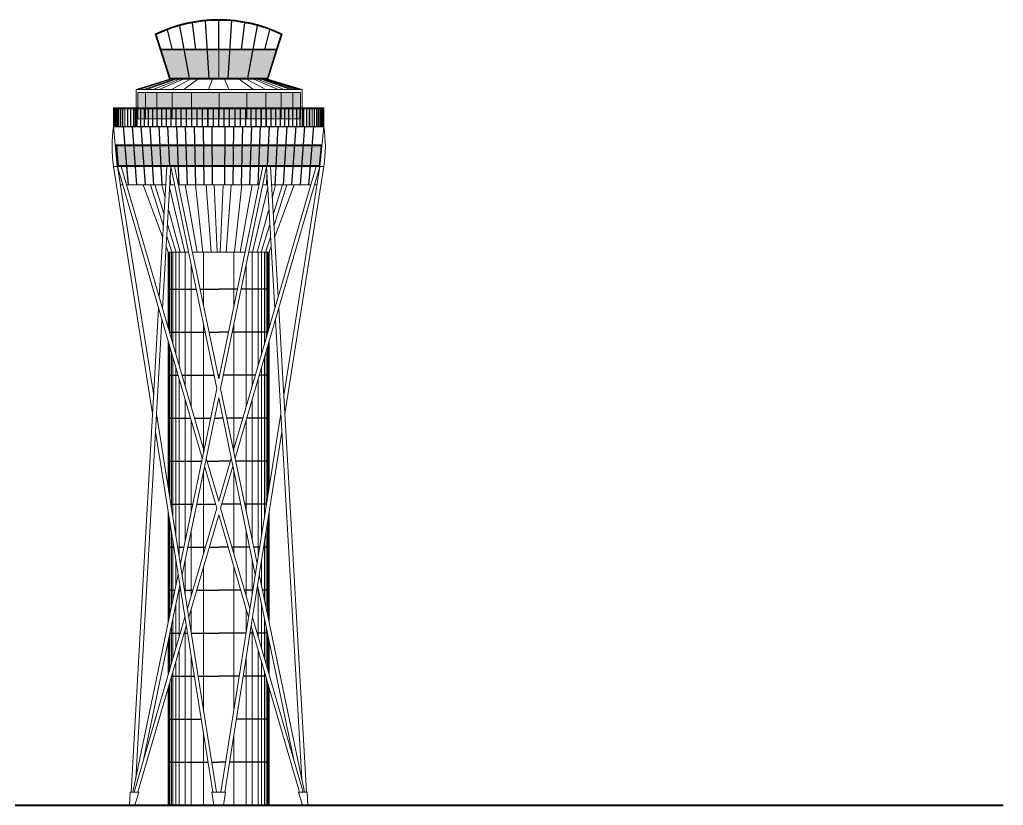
# Model space of a CAD drawing. Header units: metres. Extents: x 2330 to 2661, y 695 to 924.
# Drawn here: x 2596.6 to 2660.7, y 700.2 to 751.4 of the extents above; entities that cross this region are included whole.
import ezdxf

# ---------------------------------------------------------------- set-up
doc = ezdxf.new("R2010")
doc.units = ezdxf.units.M
doc.header["$LTSCALE"] = 20
doc.layers.add('Columns', color=30, linetype='Continuous', lineweight=40)
doc.layers.add('Tree and Others', color=74, linetype='Continuous')

msp = doc.modelspace()

# ---------------------------------------------------------------- hatches: boundary and pattern name
at = {"layer": 'Tree and Others', "lineweight": 9}
h = msp.add_hatch(color=256, dxfattribs=at)
h.set_gradient(color1=(33, 181, 169), one_color=1, tint=1)
h.paths.add_polyline_path([(2607.347, 749.4), (2605.832, 749.4), (2606.416, 747.547), (2607.69, 747.547)])
h.paths.add_polyline_path([(2608.845, 749.4), (2607.347, 749.4), (2607.69, 747.547), (2608.959, 747.547)])
h.paths.add_polyline_path([(2609.583, 749.4), (2608.845, 749.4), (2608.959, 747.547), (2609.583, 747.547)])
h = msp.add_hatch(color=256, dxfattribs=at)
h.set_gradient(color1=(33, 181, 169), rotation=180, one_color=1, tint=1)
h.paths.add_polyline_path([(2611.82, 749.4), (2613.335, 749.4), (2612.751, 747.547), (2611.476, 747.547)])
h.paths.add_polyline_path([(2610.321, 749.4), (2611.82, 749.4), (2611.476, 747.547), (2610.208, 747.547)])
h.paths.add_polyline_path([(2609.583, 749.4), (2610.321, 749.4), (2610.208, 747.547), (2609.583, 747.547)])
at = {"layer": 'Tree and Others'}
h = msp.add_hatch(color=256, dxfattribs=at)
h.set_gradient(color1=(164, 161, 106), color2=(238, 237, 227), rotation=180, tint=1, name='CYLINDER')
h.paths.add_polyline_path([(2604.813, 746.619), (2604.313, 746.619), (2604.313, 745.619), (2604.813, 745.619)])
h.paths.add_polyline_path([(2605.563, 746.619), (2604.813, 746.619), (2604.813, 745.619), (2605.563, 745.619)])
h.paths.add_polyline_path([(2606.563, 746.619), (2605.563, 746.619), (2605.563, 745.619), (2606.563, 745.619)])
h.paths.add_polyline_path([(2607.813, 746.619), (2606.563, 746.619), (2606.563, 745.619), (2607.813, 745.619)])
h.paths.add_polyline_path([(2609.61, 746.619), (2607.813, 746.619), (2607.813, 745.619), (2609.61, 745.619)])
h.paths.add_polyline_path([(2611.408, 746.619), (2609.61, 746.619), (2609.61, 745.619), (2611.408, 745.619)])
h.paths.add_polyline_path([(2612.658, 746.619), (2611.408, 746.619), (2611.408, 745.619), (2612.658, 745.619)])
h.paths.add_polyline_path([(2613.658, 746.619), (2612.658, 746.619), (2612.658, 745.619), (2613.658, 745.619)])
h.paths.add_polyline_path([(2614.408, 746.619), (2613.658, 746.619), (2613.658, 745.619), (2614.408, 745.619)])
h.paths.add_polyline_path([(2614.908, 746.619), (2614.408, 746.619), (2614.408, 745.619), (2614.908, 745.619)])
h.paths.add_polyline_path([(2614.907, 745.569), (2614.896, 745.569), (2614.896, 744.919), (2614.907, 744.919)])
h.paths.add_polyline_path([(2614.871, 745.569), (2614.664, 745.569), (2614.664, 744.919), (2614.871, 744.919)])
h.paths.add_polyline_path([(2614.639, 745.569), (2614.417, 745.569), (2614.417, 744.919), (2614.639, 744.919)])
h.paths.add_polyline_path([(2614.392, 745.569), (2614.157, 745.569), (2614.157, 744.919), (2614.392, 744.919)])
h.paths.add_polyline_path([(2614.132, 745.569), (2613.885, 745.569), (2613.885, 744.919), (2614.132, 744.919)])
h.paths.add_polyline_path([(2613.86, 745.569), (2613.658, 745.569), (2613.658, 744.919), (2613.86, 744.919)])
h.paths.add_polyline_path([(2613.658, 745.569), (2613.6, 745.569), (2613.6, 744.919), (2613.658, 744.919)])
h.paths.add_polyline_path([(2613.575, 745.569), (2613.305, 745.569), (2613.305, 744.919), (2613.575, 744.919)])
h.paths.add_polyline_path([(2613.28, 745.569), (2612.999, 745.569), (2612.999, 744.919), (2613.28, 744.919)])
h.paths.add_polyline_path([(2612.974, 745.569), (2612.684, 745.569), (2612.684, 744.919), (2612.974, 744.919)])
h.paths.add_polyline_path([(2612.659, 745.569), (2612.361, 745.569), (2612.361, 744.919), (2612.659, 744.919)])
h.paths.add_polyline_path([(2612.336, 745.569), (2612.03, 745.569), (2612.03, 744.919), (2612.336, 744.919)])
h.paths.add_polyline_path([(2612.005, 745.569), (2611.692, 745.569), (2611.692, 744.919), (2612.005, 744.919)])
h.paths.add_polyline_path([(2611.667, 745.569), (2611.408, 745.569), (2611.408, 744.919), (2611.667, 744.919)])
h.paths.add_polyline_path([(2611.408, 745.569), (2611.348, 745.569), (2611.348, 744.919), (2611.408, 744.919)])
h.paths.add_polyline_path([(2611.323, 745.569), (2611, 745.569), (2611, 744.919), (2611.323, 744.919)])
h.paths.add_polyline_path([(2610.975, 745.569), (2610.648, 745.569), (2610.648, 744.919), (2610.975, 744.919)])
h.paths.add_polyline_path([(2610.623, 745.569), (2610.292, 745.569), (2610.292, 744.919), (2610.623, 744.919)])
h.paths.add_polyline_path([(2610.267, 745.569), (2609.935, 745.569), (2609.935, 744.919), (2610.267, 744.919)])
h.paths.add_polyline_path([(2609.91, 745.569), (2609.61, 745.569), (2609.61, 744.919), (2609.91, 744.919)])
h.paths.add_polyline_path([(2609.564, 745.569), (2609.243, 745.569), (2609.243, 744.919), (2609.564, 744.919)])
h.paths.add_polyline_path([(2609.218, 745.569), (2608.886, 745.569), (2608.886, 744.919), (2609.218, 744.919)])
h.paths.add_polyline_path([(2608.861, 745.569), (2608.531, 745.569), (2608.531, 744.919), (2608.861, 744.919)])
h.paths.add_polyline_path([(2609.61, 745.569), (2609.589, 745.569), (2609.589, 744.919), (2609.61, 744.919)])
h.paths.add_polyline_path([(2608.506, 745.569), (2608.178, 745.569), (2608.178, 744.919), (2608.506, 744.919)])
h.paths.add_polyline_path([(2608.153, 745.569), (2607.83, 745.569), (2607.83, 744.919), (2608.153, 744.919)])
h.paths.add_polyline_path([(2607.805, 745.569), (2607.486, 745.569), (2607.486, 744.919), (2607.805, 744.919)])
h.paths.add_polyline_path([(2607.461, 745.569), (2607.149, 745.569), (2607.149, 744.919), (2607.461, 744.919)])
h.paths.add_polyline_path([(2607.124, 745.569), (2606.817, 745.569), (2606.817, 744.919), (2607.124, 744.919)])
h.paths.add_polyline_path([(2606.792, 745.569), (2606.563, 745.569), (2606.563, 744.919), (2606.792, 744.919)])
h.paths.add_polyline_path([(2606.563, 745.569), (2606.494, 745.569), (2606.494, 744.919), (2606.563, 744.919)])
h.paths.add_polyline_path([(2606.469, 745.569), (2606.179, 745.569), (2606.179, 744.919), (2606.469, 744.919)])
h.paths.add_polyline_path([(2606.154, 745.569), (2605.873, 745.569), (2605.873, 744.919), (2606.154, 744.919)])
h.paths.add_polyline_path([(2605.848, 745.569), (2605.578, 745.569), (2605.578, 744.919), (2605.848, 744.919)])
h.paths.add_polyline_path([(2605.553, 745.569), (2605.294, 745.569), (2605.294, 744.919), (2605.553, 744.919)])
h.paths.add_polyline_path([(2605.269, 745.569), (2605.021, 745.569), (2605.021, 744.919), (2605.269, 744.919)])
h.paths.add_polyline_path([(2604.996, 745.569), (2604.813, 745.569), (2604.813, 744.919), (2604.996, 744.919)])
h.paths.add_polyline_path([(2604.813, 745.569), (2604.761, 745.569), (2604.761, 744.919), (2604.813, 744.919)])
h.paths.add_polyline_path([(2604.736, 745.569), (2604.515, 745.569), (2604.515, 744.919), (2604.736, 744.919)])
h.paths.add_polyline_path([(2604.49, 745.569), (2604.313, 745.569), (2604.313, 744.919), (2604.49, 744.919)])
h = msp.add_hatch(color=256, dxfattribs=at)
h.set_gradient(color1=(33, 181, 169), rotation=180, one_color=1, tint=1, name='CYLINDER')
h.paths.add_polyline_path([(2616.252, 743.156), (2602.921, 743.156), (2603.044, 741.853), (2616.129, 741.853)])

# ---------------------------------------------------------------- linework, layer by layer
at = {"layer": 'Columns'}
msp.add_line((2596.322, 700.219), (2660.662, 700.219), dxfattribs=at)
at = {"layer": 'Tree and Others'}
for p, q in [((2608.102, 749.4), (2607.886, 751.164)), ((2608.959, 747.547), (2608.731, 751.278)), ((2609.583, 749.4), (2609.584, 751.316)), ((2610.208, 747.547), (2610.439, 751.316)), ((2611.065, 749.4), (2611.282, 751.164)), ((2606.575, 749.4), (2606.248, 750.714)), ((2607.69, 747.547), (2607.055, 750.975)), ((2611.476, 747.547), (2612.112, 750.975)), ((2612.592, 749.4), (2612.919, 750.713)), ((2605.816, 749.45), (2605.515, 750.405)), ((2613.649, 750.405), (2613.348, 749.45)), ((2602.731, 744.419), (2616.422, 744.419)), ((2603.605, 741.853), (2603.383, 744.419)), ((2603.605, 741.853), (2603.383, 744.419)), ((2604.261, 740.619), (2603.963, 744.419)), ((2604.261, 740.619), (2603.963, 744.419)), ((2604.81, 740.619), (2604.543, 744.419)), ((2604.81, 740.619), (2604.543, 744.419)), ((2605.358, 740.619), (2605.122, 744.419)), ((2605.358, 740.619), (2605.122, 744.419)), ((2605.839, 741.853), (2605.7, 744.419)), ((2605.839, 741.853), (2605.7, 744.419)), ((2606.396, 741.853), (2606.278, 744.419)), ((2606.396, 741.853), (2606.278, 744.419)), ((2607.001, 740.619), (2606.855, 744.419)), ((2607.001, 740.619), (2606.855, 744.419)), ((2607.547, 740.619), (2607.432, 744.419)), ((2607.547, 740.619), (2607.432, 744.419)), ((2608.094, 740.619), (2608.009, 744.419)), ((2608.094, 740.619), (2608.009, 744.419)), ((2608.64, 740.619), (2608.586, 744.419)), ((2608.64, 740.619), (2608.586, 744.419)), ((2609.186, 740.619), (2609.162, 744.419)), ((2609.577, 744.419), (2616.422, 744.419)), ((2609.977, 740.619), (2610, 744.419)), ((2610.523, 740.619), (2610.577, 744.419)), ((2610.523, 740.619), (2610.577, 744.419)), ((2611.069, 740.619), (2611.153, 744.419)), ((2611.069, 740.619), (2611.153, 744.419)), ((2611.615, 740.619), (2611.73, 744.419)), ((2611.615, 740.619), (2611.73, 744.419)), ((2612.162, 740.619), (2612.307, 744.419)), ((2612.162, 740.619), (2612.307, 744.419)), ((2612.766, 741.853), (2612.885, 744.419)), ((2612.766, 741.853), (2612.885, 744.419)), ((2613.323, 741.853), (2613.462, 744.419)), ((2613.323, 741.853), (2613.462, 744.419)), ((2613.804, 740.619), (2614.041, 744.419)), ((2613.804, 740.619), (2614.041, 744.419)), ((2614.352, 740.619), (2614.62, 744.419)), ((2614.352, 740.619), (2614.62, 744.419)), ((2614.901, 740.619), (2615.199, 744.419)), ((2614.901, 740.619), (2615.199, 744.419)), ((2615.558, 741.853), (2615.78, 744.419)), ((2615.558, 741.853), (2615.78, 744.419)), ((2616.307, 743.206), (2602.846, 743.206)), ((2602.921, 743.156), (2603.044, 741.853)), ((2603.044, 741.853), (2602.921, 743.156)), ((2616.252, 743.156), (2602.921, 743.156)), ((2616.175, 741.803), (2602.979, 741.803)), ((2616.129, 741.853), (2603.044, 741.853)), ((2603.711, 740.619), (2603.605, 741.853)), ((2603.711, 740.619), (2603.609, 741.803)), ((2605.906, 740.619), (2605.842, 741.803)), ((2613.256, 740.619), (2613.32, 741.803)), ((2615.451, 740.619), (2615.558, 741.853)), ((2615.451, 740.619), (2615.553, 741.803)), ((2606.454, 740.619), (2606.426, 741.22)), ((2612.709, 740.619), (2612.737, 741.22)), ((2606.3, 733.819), (2608.114, 733.819)), ((2608.371, 733.819), (2609.581, 733.819)), ((2610.792, 733.819), (2609.581, 733.819)), ((2612.862, 733.819), (2611.048, 733.819)), ((2606.379, 731.019), (2608.695, 731.019)), ((2608.951, 731.019), (2609.581, 731.019)), ((2610.211, 731.019), (2609.581, 731.019)), ((2612.783, 731.019), (2610.467, 731.019)), ((2606.3, 728.219), (2606.938, 728.219)), ((2607.194, 728.219), (2609.276, 728.219)), ((2609.532, 728.219), (2609.581, 728.219)), ((2609.631, 728.219), (2609.581, 728.219)), ((2611.969, 728.219), (2609.887, 728.219)), ((2612.862, 728.219), (2612.225, 728.219)), ((2606.3, 725.419), (2607.752, 725.419)), ((2608.008, 725.419), (2609.05, 725.419)), ((2609.306, 725.419), (2609.581, 725.419)), ((2609.856, 725.419), (2609.581, 725.419)), ((2611.154, 725.419), (2610.112, 725.419)), ((2612.862, 725.419), (2611.41, 725.419)), ((2606.3, 722.619), (2608.47, 722.619)), ((2608.822, 722.619), (2609.581, 722.619)), ((2610.34, 722.619), (2609.581, 722.619)), ((2612.862, 722.619), (2610.693, 722.619)), ((2606.473, 719.819), (2607.889, 719.819)), ((2608.145, 719.819), (2609.381, 719.819)), ((2611.017, 719.819), (2609.782, 719.819)), ((2612.689, 719.819), (2611.273, 719.819)), ((2606.3, 717.019), (2606.661, 717.019)), ((2606.917, 717.019), (2607.308, 717.019)), ((2607.565, 717.019), (2608.711, 717.019)), ((2608.967, 717.019), (2609.581, 717.019)), ((2610.195, 717.019), (2609.581, 717.019)), ((2611.598, 717.019), (2610.451, 717.019)), ((2612.245, 717.019), (2611.854, 717.019)), ((2612.862, 717.019), (2612.501, 717.019)), ((2606.3, 714.219), (2606.728, 714.219)), ((2606.984, 714.219), (2607.105, 714.219)), ((2607.361, 714.219), (2607.897, 714.219)), ((2608.153, 714.219), (2609.581, 714.219)), ((2611.009, 714.219), (2609.581, 714.219)), ((2611.801, 714.219), (2611.266, 714.219)), ((2612.178, 714.219), (2612.057, 714.219)), ((2612.862, 714.219), (2612.434, 714.219)), ((2606.403, 711.419), (2607.082, 711.419)), ((2607.339, 711.419), (2607.549, 711.419)), ((2607.805, 711.419), (2609.581, 711.419)), ((2611.357, 711.419), (2609.581, 711.419)), ((2611.824, 711.419), (2611.613, 711.419)), ((2612.759, 711.419), (2612.08, 711.419)), ((2606.524, 708.619), (2607.993, 708.619)), ((2608.249, 708.619), (2609.581, 708.619)), ((2610.913, 708.619), (2609.581, 708.619)), ((2612.638, 708.619), (2611.169, 708.619)), ((2606.3, 705.819), (2608.437, 705.819)), ((2612.862, 705.819), (2610.725, 705.819)), ((2606.3, 703.019), (2608.881, 703.019)), ((2609.124, 703.019), (2609.581, 703.019)), ((2610.038, 703.019), (2609.581, 703.019)), ((2612.862, 703.019), (2610.281, 703.019))]:
    msp.add_line(p, q, dxfattribs=at)
at = {"layer": 'Tree and Others', "lineweight": 20}
for p, q in [((2606.379, 747.497), (2605.454, 750.431)), ((2612.785, 747.497), (2613.71, 750.431)), ((2604.213, 746.819), (2606.378, 747.497)), ((2604.214, 746.819), (2606.379, 747.497)), ((2615.008, 746.819), (2612.786, 747.497)), ((2604.213, 746.819), (2614.952, 746.819)), ((2604.213, 746.819), (2604.213, 745.619)), ((2604.214, 746.819), (2615.008, 746.819)), ((2604.214, 746.819), (2615.007, 746.819)), ((2615.007, 746.819), (2615.007, 745.619)), ((2615.008, 746.819), (2615.008, 745.619)), ((2604.313, 746.619), (2604.313, 745.619)), ((2604.313, 746.619), (2614.908, 746.619)), ((2614.908, 746.619), (2614.908, 745.619)), ((2602.731, 744.419), (2616.422, 744.419)), ((2602.979, 741.803), (2602.731, 744.419)), ((2616.422, 744.419), (2616.175, 741.803)), ((2616.175, 741.803), (2616.422, 744.419)), ((2616.129, 741.853), (2616.252, 743.156)), ((2603.175, 740.619), (2603.331, 740.619)), ((2603.587, 740.619), (2606.135, 740.619)), ((2604.665, 740.619), (2605.929, 737.218)), ((2606.391, 740.619), (2606.705, 740.619)), ((2606.961, 740.619), (2609.581, 740.619)), ((2612.202, 740.619), (2609.581, 740.619)), ((2612.771, 740.619), (2612.458, 740.619)), ((2615.575, 740.619), (2613.027, 740.619)), ((2614.498, 740.619), (2613.233, 737.218)), ((2615.987, 740.619), (2615.831, 740.619)), ((2606.176, 736.554), (2606.3, 736.219)), ((2612.987, 736.554), (2612.862, 736.219)), ((2606.3, 736.219), (2607.617, 736.219)), ((2606.3, 736.219), (2607.617, 736.219)), ((2606.3, 736.219), (2606.3, 731.29)), ((2607.873, 736.219), (2609.581, 736.219)), ((2608.144, 736.219), (2609.581, 736.219)), ((2611.019, 736.219), (2609.581, 736.219)), ((2611.289, 736.219), (2609.581, 736.219)), ((2612.862, 736.219), (2611.545, 736.219)), ((2612.862, 736.219), (2611.545, 736.219)), ((2612.862, 736.219), (2612.862, 731.29)), ((2606.3, 730.41), (2606.3, 720.91)), ((2612.862, 730.41), (2612.862, 720.91)), ((2606.3, 719.293), (2606.3, 712.157)), ((2612.862, 719.293), (2612.862, 712.157)), ((2606.3, 710.922), (2606.3, 708.729)), ((2612.862, 710.922), (2612.862, 708.729)), ((2606.3, 707.849), (2606.3, 700.219)), ((2612.862, 707.849), (2612.862, 700.219))]:
    msp.add_line(p, q, dxfattribs=at)
at = {"layer": 'Tree and Others', "lineweight": 9}
for p, q in [((2605.764, 749.45), (2613.401, 749.45)), ((2605.764, 749.4), (2605.779, 749.4)), ((2606.416, 747.547), (2605.832, 749.4)), ((2605.832, 749.4), (2613.333, 749.4)), ((2609.583, 749.4), (2609.583, 747.547)), ((2613.333, 749.4), (2612.749, 747.547)), ((2613.385, 749.4), (2613.401, 749.4)), ((2606.378, 747.497), (2612.786, 747.497)), ((2606.379, 747.497), (2612.785, 747.497)), ((2606.416, 747.547), (2612.749, 747.547)), ((2602.731, 744.419), (2602.731, 745.619)), ((2602.731, 745.619), (2616.422, 745.619)), ((2602.781, 744.419), (2602.781, 745.569)), ((2602.781, 745.569), (2616.372, 745.569)), ((2616.372, 744.419), (2616.372, 745.569)), ((2616.422, 744.419), (2616.422, 745.619))]:
    msp.add_line(p, q, dxfattribs=at)
at = {"layer": 'Tree and Others', "lineweight": 0}
for p, q in [((2604.264, 746.819), (2606.409, 747.497)), ((2604.414, 746.819), (2606.498, 747.497)), ((2604.714, 746.819), (2606.676, 747.497)), ((2604.914, 746.819), (2606.795, 747.497)), ((2605.314, 746.819), (2607.032, 747.497)), ((2605.714, 746.819), (2607.27, 747.497)), ((2606.514, 746.819), (2607.744, 747.497)), ((2607.314, 746.819), (2608.219, 747.497)), ((2608.914, 746.819), (2609.169, 747.497)), ((2610.253, 746.819), (2609.964, 747.497)), ((2611.853, 746.819), (2610.914, 747.497)), ((2612.653, 746.819), (2611.389, 747.497)), ((2613.453, 746.819), (2611.863, 747.497)), ((2613.853, 746.819), (2612.101, 747.497)), ((2614.253, 746.819), (2612.338, 747.497)), ((2614.453, 746.819), (2612.457, 747.497)), ((2614.653, 746.819), (2612.576, 747.497)), ((2614.753, 746.819), (2612.635, 747.497)), ((2614.853, 746.819), (2612.695, 747.497)), ((2614.903, 746.819), (2612.724, 747.497)), ((2614.953, 746.819), (2612.754, 747.497)), ((2602.816, 745.569), (2602.816, 744.419)), ((2602.841, 745.569), (2602.841, 744.419)), ((2602.881, 745.569), (2602.881, 744.419)), ((2602.906, 745.569), (2602.906, 744.419)), ((2602.965, 745.569), (2602.965, 744.419)), ((2602.99, 745.569), (2602.99, 744.419)), ((2603.066, 745.569), (2603.066, 744.419)), ((2603.091, 745.569), (2603.091, 744.419)), ((2603.186, 745.569), (2603.186, 744.419)), ((2603.211, 745.569), (2603.211, 744.419)), ((2603.323, 745.569), (2603.323, 744.419)), ((2603.323, 745.569), (2603.323, 744.419)), ((2603.348, 745.569), (2603.348, 744.419)), ((2603.478, 745.569), (2603.478, 744.419)), ((2603.649, 745.569), (2603.649, 744.419)), ((2603.674, 745.569), (2603.674, 744.419)), ((2603.836, 745.569), (2603.836, 744.419)), ((2603.861, 745.569), (2603.861, 744.419)), ((2604.039, 745.569), (2604.039, 744.419)), ((2604.064, 745.569), (2604.064, 744.419)), ((2604.146, 745.569), (2604.146, 744.419)), ((2604.213, 745.569), (2604.213, 744.419)), ((2604.246, 745.569), (2604.246, 744.919)), ((2604.257, 745.569), (2604.257, 744.419)), ((2604.282, 745.569), (2604.282, 744.419)), ((2604.313, 745.569), (2604.313, 744.919)), ((2604.49, 745.569), (2604.49, 744.419)), ((2604.515, 745.569), (2604.515, 744.419)), ((2604.736, 745.569), (2604.736, 744.419)), ((2604.761, 745.569), (2604.761, 744.419)), ((2604.996, 745.569), (2604.996, 744.419)), ((2605.021, 745.569), (2605.021, 744.419)), ((2605.269, 745.569), (2605.269, 744.419)), ((2605.294, 745.569), (2605.294, 744.419)), ((2605.553, 745.569), (2605.553, 744.419)), ((2605.578, 745.569), (2605.578, 744.419)), ((2605.848, 745.569), (2605.848, 744.419)), ((2605.873, 745.569), (2605.873, 744.419)), ((2606.154, 745.569), (2606.154, 744.419)), ((2606.179, 745.569), (2606.179, 744.419)), ((2606.469, 745.569), (2606.469, 744.419)), ((2606.494, 745.569), (2606.494, 744.419)), ((2606.792, 745.569), (2606.792, 744.419)), ((2606.817, 745.569), (2606.817, 744.419)), ((2607.124, 745.569), (2607.124, 744.419)), ((2607.149, 745.569), (2607.149, 744.419)), ((2607.461, 745.569), (2607.461, 744.419)), ((2607.486, 745.569), (2607.486, 744.419)), ((2607.805, 745.569), (2607.805, 744.419)), ((2607.83, 745.569), (2607.83, 744.419)), ((2608.153, 745.569), (2608.153, 744.419)), ((2608.178, 745.569), (2608.178, 744.419)), ((2608.506, 745.569), (2608.506, 744.419)), ((2608.531, 745.569), (2608.531, 744.419)), ((2608.861, 745.569), (2608.861, 744.419)), ((2608.886, 745.569), (2608.886, 744.419)), ((2609.218, 745.569), (2609.218, 744.419)), ((2609.243, 745.569), (2609.243, 744.419)), ((2609.564, 744.419), (2609.564, 745.569)), ((2609.589, 744.419), (2609.589, 745.569)), ((2609.91, 745.569), (2609.91, 744.419)), ((2609.935, 745.569), (2609.935, 744.419)), ((2610.267, 745.569), (2610.267, 744.419)), ((2610.292, 745.569), (2610.292, 744.419)), ((2610.623, 745.569), (2610.623, 744.419)), ((2610.648, 745.569), (2610.648, 744.419)), ((2610.975, 745.569), (2610.975, 744.419)), ((2611, 745.569), (2611, 744.419)), ((2611.323, 745.569), (2611.323, 744.419)), ((2611.348, 745.569), (2611.348, 744.419)), ((2611.667, 745.569), (2611.667, 744.419)), ((2611.692, 745.569), (2611.692, 744.419)), ((2612.005, 745.569), (2612.005, 744.419)), ((2612.03, 745.569), (2612.03, 744.419)), ((2612.336, 745.569), (2612.336, 744.419)), ((2612.361, 745.569), (2612.361, 744.419)), ((2612.659, 745.569), (2612.659, 744.419)), ((2612.684, 745.569), (2612.684, 744.419)), ((2612.974, 745.569), (2612.974, 744.419)), ((2612.999, 745.569), (2612.999, 744.419)), ((2613.28, 745.569), (2613.28, 744.419)), ((2613.305, 745.569), (2613.305, 744.419)), ((2613.575, 745.569), (2613.575, 744.419)), ((2613.6, 745.569), (2613.6, 744.419)), ((2613.86, 745.569), (2613.86, 744.419)), ((2613.885, 745.569), (2613.885, 744.419)), ((2614.132, 745.569), (2614.132, 744.419)), ((2614.157, 745.569), (2614.157, 744.419)), ((2614.392, 745.569), (2614.392, 744.419)), ((2614.417, 745.569), (2614.417, 744.419)), ((2614.639, 745.569), (2614.639, 744.419)), ((2614.664, 745.569), (2614.664, 744.419)), ((2614.871, 745.569), (2614.871, 744.419)), ((2614.896, 745.569), (2614.896, 744.419)), ((2614.907, 745.569), (2614.907, 744.919)), ((2615.007, 745.569), (2615.007, 744.419)), ((2615.09, 745.569), (2615.09, 744.419)), ((2615.115, 745.569), (2615.115, 744.419)), ((2615.293, 745.569), (2615.293, 744.419)), ((2615.318, 745.569), (2615.318, 744.419)), ((2615.48, 745.569), (2615.48, 744.419)), ((2615.505, 745.569), (2615.505, 744.419)), ((2615.676, 745.569), (2615.676, 744.419)), ((2615.805, 745.569), (2615.805, 744.419)), ((2615.83, 745.569), (2615.83, 744.419)), ((2615.83, 745.569), (2615.83, 744.419)), ((2615.942, 745.569), (2615.942, 744.419)), ((2615.967, 745.569), (2615.967, 744.419)), ((2616.062, 745.569), (2616.062, 744.419)), ((2616.087, 745.569), (2616.087, 744.419)), ((2616.164, 745.569), (2616.164, 744.419)), ((2616.189, 745.569), (2616.189, 744.419)), ((2616.247, 745.569), (2616.247, 744.419)), ((2616.272, 745.569), (2616.272, 744.419)), ((2616.313, 745.569), (2616.313, 744.419)), ((2616.338, 745.569), (2616.338, 744.419)), ((2604.313, 744.919), (2614.907, 744.919)), ((2605.142, 740.619), (2605.974, 737.976)), ((2605.429, 740.619), (2606.02, 738.74)), ((2605.871, 740.619), (2606.085, 739.836)), ((2606.381, 740.445), (2607.373, 736.219)), ((2607.404, 740.619), (2608.184, 736.219)), ((2608.066, 740.619), (2608.56, 736.219)), ((2608.757, 740.619), (2609.094, 736.219)), ((2609.282, 740.619), (2609.476, 736.219)), ((2609.881, 740.619), (2609.686, 736.219)), ((2610.405, 740.619), (2610.069, 736.219)), ((2611.096, 740.619), (2610.602, 736.219)), ((2611.758, 740.619), (2610.979, 736.219)), ((2612.781, 740.445), (2611.789, 736.219)), ((2613.291, 740.619), (2613.077, 739.836)), ((2613.733, 740.619), (2613.142, 738.74)), ((2614.021, 740.619), (2613.188, 737.976)), ((2606.327, 738.952), (2607.074, 736.219)), ((2612.835, 738.952), (2612.088, 736.219)), ((2606.265, 737.963), (2606.813, 736.219)), ((2612.898, 737.963), (2612.349, 736.219)), ((2606.217, 737.205), (2606.528, 736.219)), ((2612.945, 737.205), (2612.635, 736.219)), ((2606.35, 736.219), (2606.35, 731.119)), ((2606.4, 736.219), (2606.4, 730.947)), ((2606.5, 736.219), (2606.5, 730.603)), ((2606.6, 736.219), (2606.6, 730.259)), ((2606.8, 736.219), (2606.8, 729.571)), ((2607, 736.219), (2607, 728.884)), ((2607.4, 736.219), (2607.4, 727.508)), ((2608.6, 736.219), (2608.6, 732.71)), ((2610.562, 736.219), (2610.562, 732.71)), ((2611.762, 736.219), (2611.762, 727.508)), ((2612.162, 736.219), (2612.162, 728.884)), ((2612.362, 736.219), (2612.362, 729.571)), ((2612.562, 736.219), (2612.562, 730.259)), ((2612.662, 736.219), (2612.662, 730.603)), ((2612.762, 736.219), (2612.762, 730.947)), ((2612.812, 736.219), (2612.812, 731.119)), ((2607.8, 735.334), (2607.8, 726.133)), ((2611.362, 735.334), (2611.362, 726.133)), ((2608.6, 731.475), (2608.6, 723.249)), ((2610.562, 731.475), (2610.562, 723.249)), ((2606.35, 730.238), (2606.35, 720.595)), ((2606.4, 730.066), (2606.4, 720.279)), ((2612.762, 730.066), (2612.762, 720.279)), ((2612.812, 730.238), (2612.812, 720.595)), ((2606.5, 729.722), (2606.5, 719.649)), ((2606.6, 729.378), (2606.6, 719.018)), ((2612.562, 729.378), (2612.562, 719.018)), ((2612.662, 729.722), (2612.662, 719.649)), ((2606.8, 728.691), (2606.8, 717.757)), ((2612.362, 728.691), (2612.362, 717.757)), ((2607, 728.003), (2607, 716.495)), ((2612.162, 728.003), (2612.162, 716.495)), ((2607.4, 726.628), (2607.4, 717.462)), ((2611.762, 726.628), (2611.762, 717.462)), ((2607.8, 725.252), (2607.8, 719.391)), ((2611.362, 725.252), (2611.362, 719.391)), ((2608.6, 722.014), (2608.6, 716.638)), ((2610.562, 722.014), (2610.562, 716.638)), ((2606.35, 718.977), (2606.35, 712.398)), ((2606.4, 718.662), (2606.4, 712.639)), ((2612.762, 718.662), (2612.762, 712.639)), ((2612.812, 718.977), (2612.812, 712.398)), ((2606.5, 718.032), (2606.5, 713.121)), ((2607.8, 718.156), (2607.8, 713.887)), ((2611.362, 718.156), (2611.362, 713.887)), ((2612.662, 718.032), (2612.662, 713.121)), ((2606.6, 717.401), (2606.6, 713.604)), ((2612.562, 717.401), (2612.562, 713.604)), ((2606.8, 716.14), (2606.8, 714.568)), ((2607.4, 716.227), (2607.4, 713.973)), ((2611.762, 716.227), (2611.762, 713.973)), ((2612.362, 716.14), (2612.362, 714.568)), ((2608.6, 715.757), (2608.6, 706.404)), ((2610.562, 715.757), (2610.562, 706.404)), ((2607, 714.298), (2607, 711.136)), ((2612.162, 714.298), (2612.162, 711.136)), ((2606.8, 713.333), (2606.8, 710.449)), ((2607.8, 713.006), (2607.8, 711.45)), ((2611.362, 713.006), (2611.362, 711.45)), ((2612.362, 713.333), (2612.362, 710.449)), ((2606.6, 712.368), (2606.6, 709.761)), ((2612.562, 712.368), (2612.562, 709.761)), ((2606.5, 711.886), (2606.5, 709.417)), ((2607.4, 711.631), (2607.4, 700.219)), ((2611.762, 711.631), (2611.762, 700.219)), ((2612.662, 711.886), (2612.662, 709.417)), ((2606.35, 711.163), (2606.35, 708.901)), ((2606.4, 711.404), (2606.4, 709.073)), ((2612.762, 711.404), (2612.762, 709.073)), ((2612.812, 711.163), (2612.812, 708.901)), ((2607, 710.256), (2607, 700.219)), ((2612.162, 710.256), (2612.162, 700.219)), ((2606.8, 709.568), (2606.8, 700.219)), ((2607.8, 709.834), (2607.8, 700.219)), ((2611.362, 709.834), (2611.362, 700.219)), ((2612.362, 709.568), (2612.362, 700.219)), ((2606.5, 708.536), (2606.5, 700.219)), ((2606.6, 708.88), (2606.6, 700.219)), ((2612.562, 708.88), (2612.562, 700.219)), ((2612.662, 708.536), (2612.662, 700.219)), ((2606.35, 708.021), (2606.35, 700.219)), ((2606.4, 708.193), (2606.4, 700.219)), ((2612.762, 708.193), (2612.762, 700.219)), ((2612.812, 708.021), (2612.812, 700.219)), ((2608.6, 704.789), (2608.6, 700.219)), ((2610.562, 704.789), (2610.562, 700.219))]:
    msp.add_line(p, q, dxfattribs=at)
at = {"layer": 'Tree and Others', "lineweight": 5}
for p, q in [((2604.813, 746.619), (2604.813, 745.619)), ((2605.563, 746.619), (2605.563, 745.619)), ((2606.563, 746.619), (2606.563, 745.619)), ((2607.813, 746.619), (2607.813, 745.619)), ((2609.61, 746.619), (2609.61, 745.619)), ((2611.408, 746.619), (2611.408, 745.619)), ((2612.658, 746.619), (2612.658, 745.619)), ((2613.658, 746.619), (2613.658, 745.619)), ((2614.408, 746.619), (2614.408, 745.619)), ((2604.813, 745.569), (2604.813, 744.919)), ((2606.563, 745.569), (2606.563, 744.919)), ((2609.61, 745.569), (2609.61, 744.919)), ((2611.408, 745.569), (2611.408, 744.919)), ((2613.658, 745.569), (2613.658, 744.919))]:
    msp.add_line(p, q, dxfattribs=at)
at = {"layer": 'Tree and Others', "color": 6, "lineweight": 20}
for p, q in [((2602.731, 741.803), (2603.243, 741.803)), ((2605.283, 725.71), (2602.731, 741.803)), ((2608.51, 722.813), (2602.987, 741.803)), ((2605.351, 726.899), (2602.988, 741.803)), ((2603.243, 741.803), (2608.616, 723.327)), ((2606.203, 741.803), (2605.717, 733.298)), ((2605.931, 732.562), (2606.459, 741.803)), ((2606.203, 741.803), (2606.715, 741.803)), ((2606.459, 741.803), (2609.453, 727.362)), ((2609.581, 727.98), (2606.715, 741.803)), ((2609.581, 727.98), (2612.447, 741.803)), ((2612.703, 741.803), (2609.709, 727.362)), ((2615.919, 741.803), (2610.546, 723.327)), ((2610.652, 722.813), (2616.175, 741.803)), ((2613.232, 732.562), (2612.703, 741.803)), ((2612.959, 741.803), (2613.446, 733.298)), ((2613.812, 726.899), (2616.175, 741.803)), ((2613.88, 725.71), (2616.432, 741.803)), ((2616.432, 741.803), (2615.919, 741.803)), ((2605.674, 732.562), (2603.874, 701.069)), ((2613.488, 732.562), (2615.289, 701.069)), ((2604.179, 701.924), (2605.889, 731.826)), ((2614.984, 701.924), (2613.274, 731.826)), ((2607.087, 715.95), (2609.453, 727.362)), ((2612.076, 715.95), (2609.709, 727.362)), ((2609.581, 726.745), (2607.198, 715.25)), ((2609.581, 726.745), (2611.965, 715.25)), ((2609.446, 701.069), (2605.539, 725.712)), ((2609.716, 701.069), (2613.623, 725.712)), ((2609.19, 701.069), (2605.471, 724.523)), ((2609.972, 701.069), (2613.691, 724.523)), ((2608.766, 722.813), (2609.581, 720.01)), ((2610.396, 722.813), (2609.581, 720.01)), ((2609.453, 719.57), (2608.659, 722.299)), ((2609.709, 719.57), (2610.503, 722.299)), ((2609.453, 719.57), (2607.55, 713.027)), ((2607.641, 712.457), (2609.581, 719.129)), ((2611.522, 712.457), (2609.581, 719.129)), ((2609.709, 719.57), (2611.612, 713.027)), ((2604.001, 701.069), (2606.942, 715.249)), ((2615.161, 701.069), (2612.221, 715.249)), ((2607.053, 714.549), (2604.717, 703.286)), ((2612.11, 714.549), (2614.445, 703.286)), ((2607.384, 712.457), (2604.072, 701.069)), ((2611.778, 712.457), (2615.09, 701.069)), ((2604.328, 701.069), (2607.475, 711.887)), ((2614.834, 701.069), (2611.688, 711.887)), ((2603.824, 701.069), (2603.775, 700.219)), ((2603.824, 701.069), (2604.38, 701.069)), ((2604.133, 700.219), (2604.38, 701.069)), ((2609.276, 700.211), (2609.14, 701.069)), ((2609.14, 701.069), (2610.023, 701.069)), ((2609.887, 700.211), (2610.023, 701.069)), ((2615.029, 700.219), (2614.782, 701.069)), ((2615.339, 701.069), (2614.782, 701.069)), ((2615.339, 701.069), (2615.387, 700.219)), ((2603.775, 700.219), (2604.133, 700.219)), ((2603.825, 700.219), (2604.081, 700.219)), ((2615.387, 700.219), (2615.029, 700.219)), ((2615.337, 700.219), (2615.081, 700.219))]:
    msp.add_line(p, q, dxfattribs=at)
at = {"layer": 'Tree and Others'}
for radius, start, end in [(9.579, 64.47365, 115.52635), (9.529, 64.73475, 115.26525)]:
    msp.add_arc((2609.582, 741.787), radius, start, end, dxfattribs=at)
at = {"layer": 'Tree and Others', "color": 6, "lineweight": 20}
for centre, start, end in [((2611.792, 743.108), 171.7712, 188.19912), ((2607.371, 743.108), 351.80088, 8.2288)]:
    msp.add_arc(centre, 9.154, start, end, dxfattribs=at)

doc.saveas('drawing.dxf')
